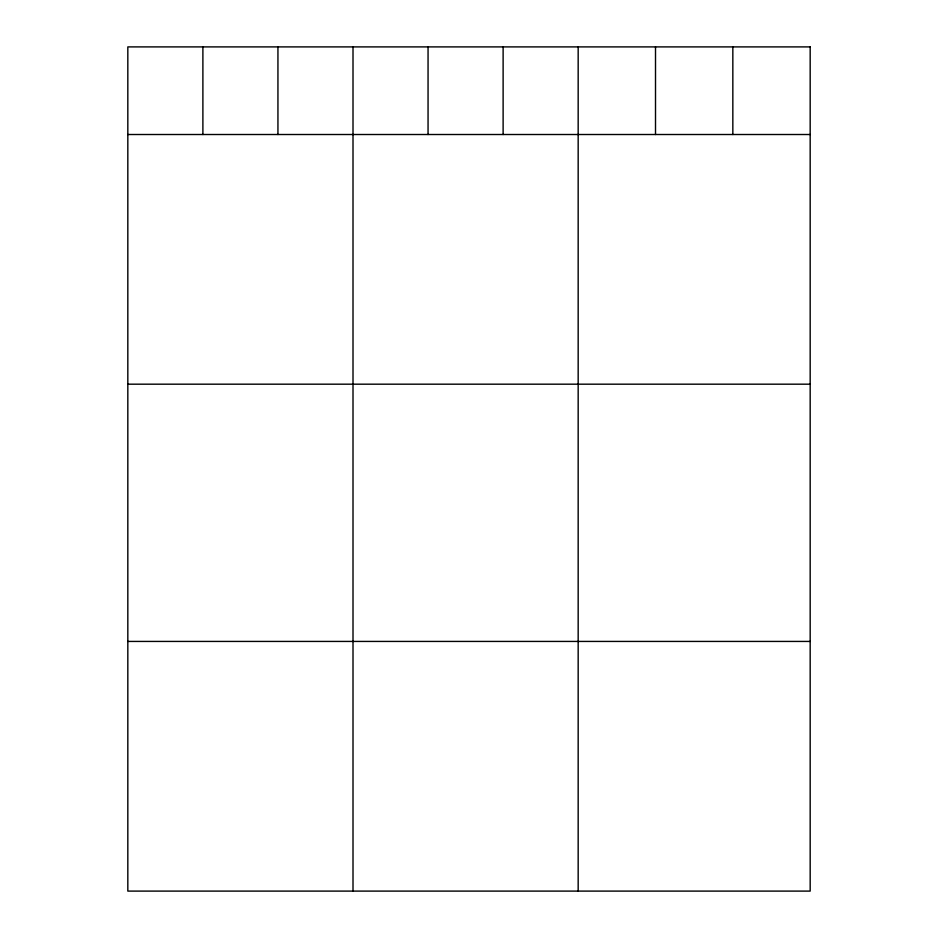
<?xml version="1.0" encoding="UTF-8"?>
<svg xmlns="http://www.w3.org/2000/svg" width="938" height="938" viewBox="0 0 938 938"><rect width="100%" height="100%" fill="white"/><g stroke="black" fill="none" stroke-linecap="round" stroke-linejoin="round"><path stroke-width="1.41" d="M127.826 134.509L810.174 134.509M127.826 384.181L810.174 384.181M127.826 641.428L810.174 641.428M732.836 46.9L732.836 134.509M655.51 46.9L655.51 134.509M578.171 46.9L578.171 891.1M503.12 46.9L503.12 134.509M428.056 46.9L428.056 134.509M353.005 46.9L353.005 891.1M277.941 46.9L277.941 134.509M202.889 46.9L202.889 134.509M810.174 46.9L127.826 46.9L127.826 891.1L810.174 891.1L810.174 46.9"/></g></svg>
